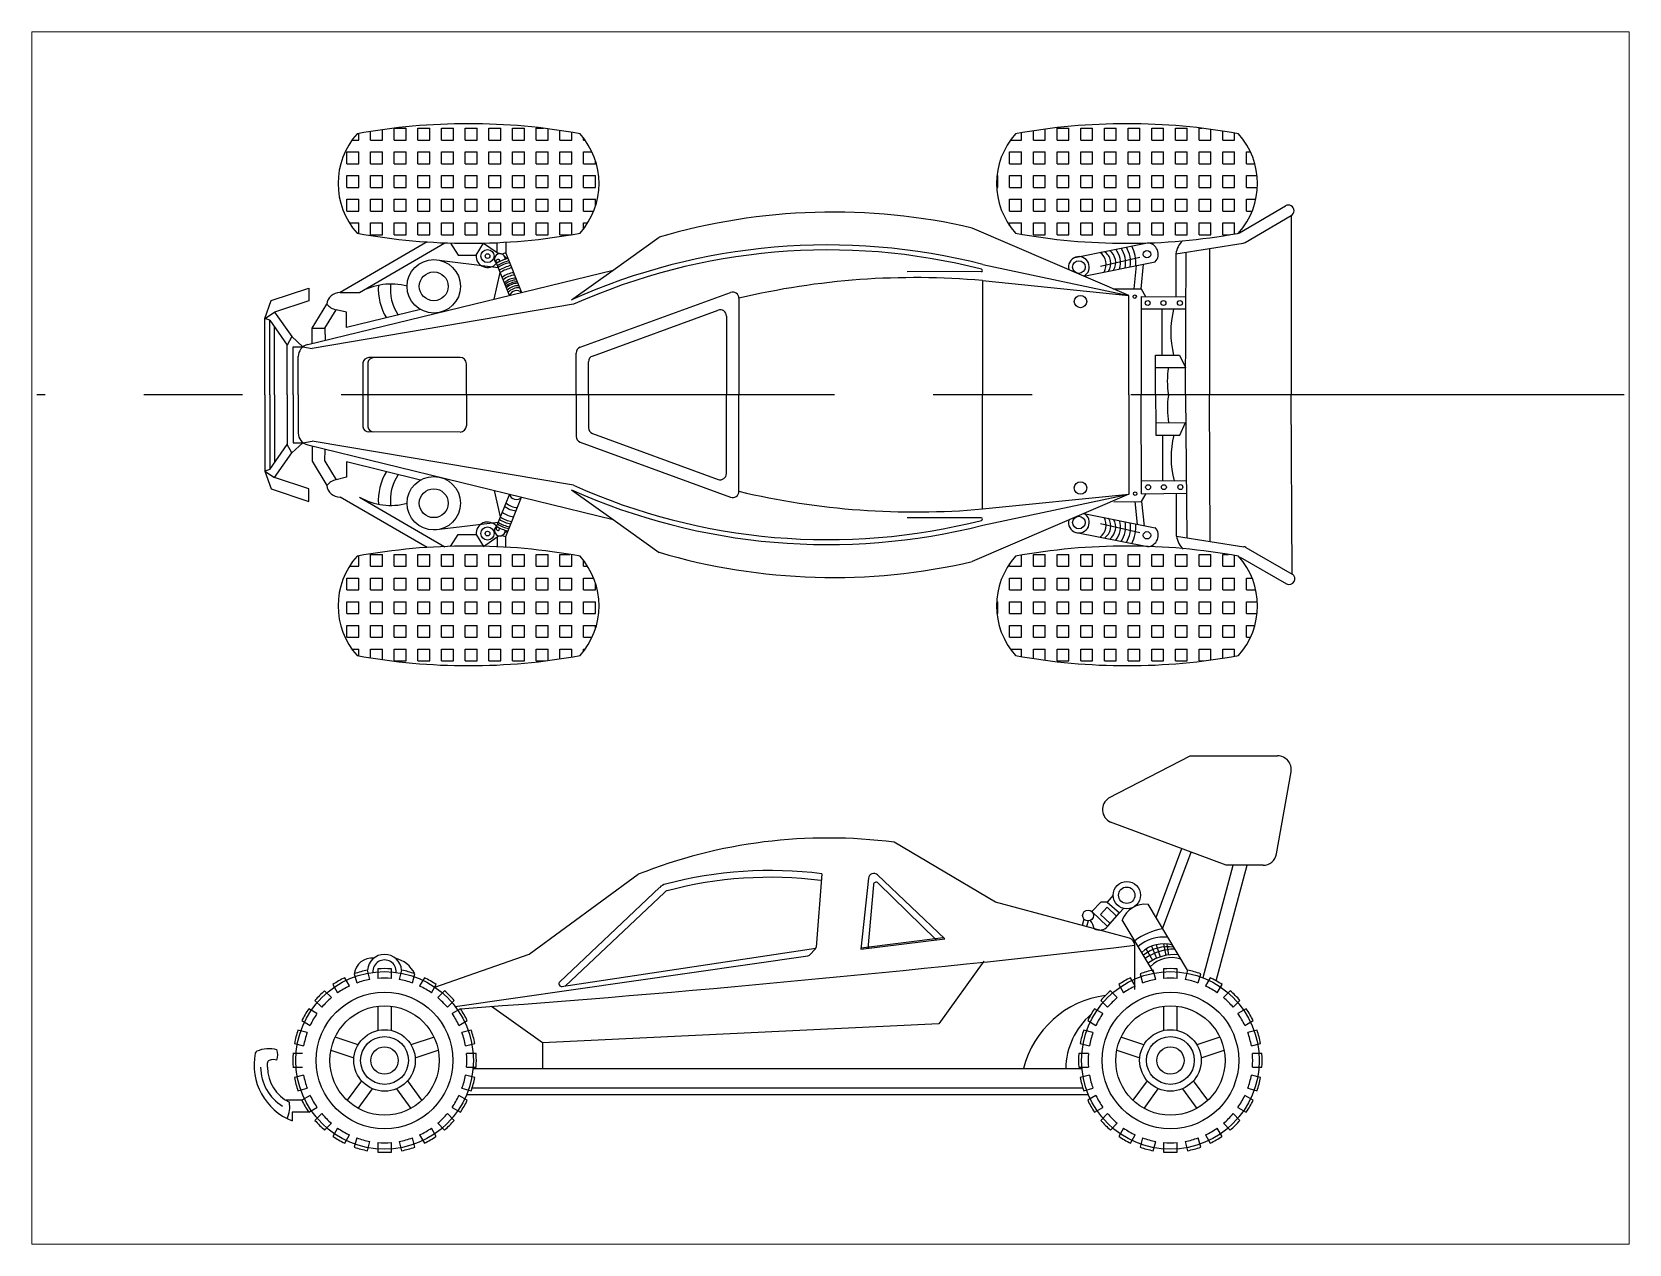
# Paper-space layout 'Layout1' of a CAD drawing. Header units: millimetres. Extents: x 0 to 257, y 0 to 195.
# The model-space entities are those that its viewports show. They can reach past a viewport. Long polylines and large blocks are cut down to what shows.
import ezdxf

# ---------------------------------------------------------------- set-up
doc = ezdxf.new("R2010")
doc.units = ezdxf.units.MM
doc.linetypes.add('CENTER', pattern=[50.8, 31.75, -6.35, 6.35, -6.35])

# ---------------------------------------------------------------- blocks, each defined once
blk = doc.blocks.new('*U1')
for p, q in [((-2.75, 1.925), (-2.75, -1.925)), ((2.75, -1.925), (2.75, 1.925))]:
    blk.add_line(p, q)
blk = doc.blocks.new('*U2')
at = {"color": 0, "linetype": 'ByBlock', "lineweight": -2, "transparency": 16777216}
blk.add_blockref('*U1', (1218.35, 660.35), dxfattribs=at)
for p, rotation in [((1200.89, 655.67), 29.99999999999998), ((1209.31, 659.16), 15), ((1227.39, 659.16), 345.0000000000001), ((1235.82, 655.67), 330.0000000000001), ((1193.66, 650.12), 45.00000000000001), ((1243.05, 650.12), 315), ((1188.11, 642.89), 59.99999999999999), ((1248.6, 642.89), 300.0000000000001), ((1184.62, 634.46), 75.00000000000001), ((1252.09, 634.46), 285), ((1183.43, 625.42), 90), ((1253.28, 625.42), 270), ((1184.62, 616.39), 105), ((1252.09, 616.39), 255), ((1188.11, 607.96), 120), ((1248.6, 607.96), 240), ((1193.66, 600.73), 135), ((1200.89, 595.18), 150), ((1235.82, 595.18), 209.9999999999999), ((1243.05, 600.73), 225), ((1209.31, 591.69), 165), ((1218.35, 590.5), 180), ((1227.39, 591.69), 194.9999999999999)]:
    blk.add_blockref('*U1', p, dxfattribs=dict(at, rotation=rotation))
blk = doc.blocks.new('*U3')
for p, q in [((-2.75, 4.88), (-2.75, -4.88)), ((2.75, -4.88), (2.75, 4.88))]:
    blk.add_line(p, q)
blk = doc.blocks.new('*U4')
at = {"color": 0, "linetype": 'ByBlock', "lineweight": -2, "transparency": 16777216}
blk.add_blockref('*U3', (1218.35, 642.37), dxfattribs=at)
for p, rotation in [((1202.24, 630.66), 72), ((1234.47, 630.66), 288), ((1208.39, 611.71), 144), ((1228.31, 611.71), 216)]:
    blk.add_blockref('*U3', p, dxfattribs=dict(at, rotation=rotation))
blk = doc.blocks.new('*U5')
for p, q in [((-2.75, 1.925), (-2.75, -1.925)), ((2.75, -1.925), (2.75, 1.925))]:
    blk.add_line(p, q)
blk = doc.blocks.new('*U6')
at = {"color": 0, "linetype": 'ByBlock', "lineweight": -2, "transparency": 16777216}
blk.add_blockref('*U5', (1218.35, 660.35), dxfattribs=at)
for p, rotation in [((1200.89, 655.67), 29.99999999999998), ((1209.31, 659.16), 15), ((1227.39, 659.16), 345.0000000000001), ((1235.82, 655.67), 330.0000000000001), ((1193.66, 650.12), 45.00000000000001), ((1243.05, 650.12), 315), ((1188.11, 642.89), 59.99999999999999), ((1248.6, 642.89), 300.0000000000001), ((1184.62, 634.46), 75.00000000000001), ((1252.09, 634.46), 285), ((1183.43, 625.42), 90), ((1253.28, 625.42), 270), ((1184.62, 616.39), 105), ((1252.09, 616.39), 255), ((1188.11, 607.96), 120), ((1248.6, 607.96), 240), ((1193.66, 600.73), 135), ((1200.89, 595.18), 150), ((1235.82, 595.18), 209.9999999999999), ((1243.05, 600.73), 225), ((1209.31, 591.69), 165), ((1218.35, 590.5), 180), ((1227.39, 591.69), 194.9999999999999)]:
    blk.add_blockref('*U5', p, dxfattribs=dict(at, rotation=rotation))
blk = doc.blocks.new('*U7')
for p, q in [((-2.75, 4.88), (-2.75, -4.88)), ((2.75, -4.88), (2.75, 4.88))]:
    blk.add_line(p, q)
blk = doc.blocks.new('*U8')
at = {"color": 0, "linetype": 'ByBlock', "lineweight": -2, "transparency": 16777216}
blk.add_blockref('*U7', (1218.35, 642.37), dxfattribs=at)
for p, rotation in [((1202.24, 630.66), 72), ((1234.47, 630.66), 288), ((1208.39, 611.71), 144), ((1228.31, 611.71), 216)]:
    blk.add_blockref('*U7', p, dxfattribs=dict(at, rotation=rotation))

msp = doc.modelspace()

# ---------------------------------------------------------------- hatches: boundary and pattern name
h = msp.add_hatch()
h.set_pattern_fill('SQUARE', color=256, scale=1.5)
h.paths.add_polyline_path([(1177.96, 1078.86, 0.090455), (1088.23, 1078.86, 0.381966), (1088.23, 1038.86, 0.090455), (1177.96, 1038.86, 0.381966)])
h.paths.add_polyline_path([(912.96, 1078.86, 0.090455), (823.23, 1078.86, 0.381966), (823.23, 1038.86, 0.090455), (912.96, 1038.86, 0.381966)])
h.paths.add_polyline_path([(912.96, 908.93, 0.090455), (823.23, 908.93, 0.381966), (823.23, 868.93, 0.090455), (912.96, 868.93, 0.381966)])
h.paths.add_polyline_path([(1177.96, 908.93, 0.090455), (1088.23, 908.93, 0.381966), (1088.23, 868.93, 0.090455), (1177.96, 868.93, 0.381966)])

# ---------------------------------------------------------------- linework, layer by layer
for p, q in [((1178.33, 1039.08), (1196.91, 1049.86)), ((1180.62, 1035.19), (1199.17, 1045.96)), ((1199.17, 1045.96), (1199.17, 973.86)), ((851.44, 1035.36), (816.41, 1014.99)), ((824.23, 1014.99), (858.61, 1034.98)), ((860.8, 1034.91), (863.94, 1030.08)), ((871.13, 1030.08), (874.12, 1034.87)), ((874.12, 1034.87), (879.67, 1031.05)), ((879.67, 1031.05), (879.67, 1035.07)), ((883.03, 1035.25), (883.04, 1030.9)), ((926.29, 1024.04), (944.8, 1037.26)), ((1133.75, 1013.86), (1070.8, 1040.95)), ((1112.04, 1029.1), (1141.27, 1034.93)), ((1152.78, 1030.58), (1179.76, 1034.89)), ((863.94, 1030.08), (871.13, 1030.08)), ((883.04, 1030.9), (889.44, 1015.05)), ((1122.45, 1025.67), (1138.25, 1029.25)), ((1152.78, 1030.58), (1152.78, 1013.29)), ((1156.58, 973.86), (1156.82, 1031.22)), ((1166.27, 1032.73), (1166.27, 973.86)), ((803.37, 994.06), (926.29, 1024.04)), ((854.09, 1028.23), (879.99, 1025.11)), ((878.4, 1012.36), (880.83, 1023.01)), ((884.53, 1013.86), (879.31, 1026.78)), ((909.54, 1012.09), (926.29, 1024.04)), ((1074.41, 1023.4), (1044.57, 1023.31)), ((1075.02, 1026.32), (1133.75, 1013.86)), ((1115.76, 1021.6), (1144.46, 1027.33)), ((1135.96, 1016.53), (1136.87, 1025.81)), ((1138.74, 1016.53), (1139.7, 1026.38)), ((788.61, 1011.75), (803.78, 1016.78)), ((803.78, 1016.78), (803.78, 1011.68)), ((1074.9, 1019.8), (1074.9, 973.86)), ((1074.9, 1019.8), (1133.75, 1013.86)), ((1127.53, 1016.53), (1138.74, 1016.53)), ((1138.74, 1016.53), (1140.58, 1013.35)), ((786.05, 1004.57), (788.61, 1011.75)), ((803.78, 1011.68), (790.05, 1007.13)), ((805.11, 1000.62), (811.02, 1010.34)), ((910.35, 1010.26), (805.11, 992.5)), ((816.41, 1014.99), (824.23, 1014.99)), ((913.02, 992.96), (973.52, 1015.03)), ((976.88, 1012.68), (976.88, 973.86)), ((1133.84, 973.86), (1133.75, 1013.86)), ((1138.72, 1013.36), (1138.72, 973.86)), ((1138.72, 1013.36), (1156.75, 1013.28)), ((786.05, 1004.57), (790.05, 1007.13)), ((786.05, 973.86), (786.05, 1004.57)), ((788.05, 1003.86), (786.05, 1004.57)), ((788.05, 973.86), (788.05, 1003.86)), ((788.05, 1003.86), (795.05, 993.86)), ((790.05, 1007.13), (796.98, 997.24)), ((810.24, 1000.62), (814.76, 1008.06)), ((818.97, 1007.06), (814.76, 1008.06)), ((848.77, 1008.15), (818.97, 1000.88)), ((818.97, 1000.88), (818.97, 1007.06)), ((918.02, 989.46), (968.52, 1007.88)), ((971.88, 1005.54), (971.88, 973.86)), ((1156.73, 1008.28), (1138.72, 1008.28)), ((1147.22, 989.86), (1147.22, 1008.28)), ((790.05, 973.86), (790.05, 1001)), ((796.98, 997.24), (795.05, 993.86)), ((801.46, 993.13), (796.98, 997.24)), ((805.11, 994.48), (805.11, 1000.62)), ((805.11, 1000.62), (810.24, 1000.62)), ((810.24, 1000.62), (810.32, 995.75)), ((795.05, 973.86), (795.05, 993.86)), ((797.55, 973.86), (797.55, 993.13)), ((797.55, 993.13), (801.46, 993.13)), ((801.46, 993.13), (805.11, 992.5)), ((911.37, 973.86), (911.37, 990.61)), ((1144.6, 984.86), (1144.6, 989.86)), ((1144.6, 989.86), (1154.21, 989.86)), ((1154.21, 989.86), (1156.63, 984.86)), ((799.55, 973.86), (799.55, 989.2)), ((825.49, 986.76), (825.49, 960.95)), ((827.54, 986.8), (827.54, 960.91)), ((864.7, 988.86), (827.94, 988.8)), ((867.2, 973.86), (867.2, 986.36)), ((916.37, 973.86), (916.37, 987.11)), ((1144.6, 973.86), (1144.6, 984.86)), ((1144.6, 984.86), (1156.63, 984.86)), ((786.05, 973.86), (786.05, 943.15)), ((788.05, 973.86), (788.05, 943.86)), ((790.05, 973.86), (790.05, 946.71)), ((795.05, 973.86), (795.05, 953.86)), ((797.55, 973.86), (797.55, 954.59)), ((799.55, 973.86), (799.55, 958.52)), ((867.2, 973.86), (867.2, 961.36)), ((911.37, 973.86), (911.37, 957.11)), ((916.37, 973.86), (916.37, 960.61)), ((971.88, 942.18), (971.88, 973.86)), ((976.88, 935.03), (976.88, 973.86)), ((1074.9, 927.92), (1074.9, 973.86)), ((1133.84, 973.86), (1133.75, 933.86)), ((1138.91, 934.07), (1138.72, 973.57)), ((1144.6, 973.59), (1144.65, 962.59)), ((1156.58, 973.65), (1157.1, 916.29)), ((1166.55, 914.83), (1166.27, 973.7)), ((1199.52, 901.75), (1199.17, 973.86)), ((864.7, 958.86), (827.94, 958.92)), ((918.02, 958.26), (968.52, 939.83)), ((1144.65, 962.59), (1156.68, 962.65)), ((1144.65, 962.59), (1144.67, 957.59)), ((1154.29, 957.64), (1156.68, 962.65)), ((788.05, 943.86), (795.05, 953.86)), ((796.98, 950.48), (795.05, 953.86)), ((801.46, 954.59), (796.98, 950.48)), ((797.55, 954.59), (801.46, 954.59)), ((801.46, 954.59), (805.11, 955.21)), ((803.37, 953.66), (926.29, 923.67)), ((910.35, 937.45), (805.11, 955.21)), ((805.11, 953.23), (805.11, 947.1)), ((810.24, 947.1), (810.32, 951.96)), ((913.02, 954.76), (973.52, 932.68)), ((1144.67, 957.59), (1154.29, 957.64)), ((1147.3, 957.61), (1147.38, 939.19)), ((790.05, 940.58), (796.98, 950.48)), ((805.11, 947.1), (811.02, 937.38)), ((810.24, 947.1), (814.76, 939.66)), ((848.77, 939.56), (818.97, 946.83)), ((818.97, 946.83), (818.97, 940.66)), ((788.05, 943.86), (786.05, 943.15)), ((786.05, 943.15), (788.61, 935.96)), ((786.05, 943.15), (790.05, 940.58)), ((803.78, 936.03), (790.05, 940.58)), ((818.97, 940.66), (814.76, 939.66)), ((1156.89, 939.23), (1138.89, 939.15)), ((788.61, 935.96), (803.78, 930.94)), ((803.78, 930.94), (803.78, 936.03)), ((851.44, 912.36), (816.41, 932.72)), ((824.23, 932.72), (858.61, 912.74)), ((878.4, 935.35), (880.83, 924.7)), ((884.53, 933.86), (879.31, 920.93)), ((883.04, 916.81), (889.44, 932.66)), ((909.54, 935.63), (926.29, 923.67)), ((1133.75, 933.86), (1070.8, 906.77)), ((1074.9, 927.92), (1133.75, 933.86)), ((1075.02, 921.39), (1133.75, 933.86)), ((1138.91, 934.07), (1156.94, 934.23)), ((1138.94, 930.89), (1140.77, 934.09)), ((1153.05, 916.92), (1152.97, 934.2)), ((1115.76, 926.11), (1144.46, 920.39)), ((1127.74, 930.84), (1138.94, 930.89)), ((1136.16, 930.88), (1137.12, 921.6)), ((1138.94, 930.89), (1139.96, 921.05)), ((854.09, 919.48), (879.99, 922.6)), ((926.29, 923.67), (944.8, 910.46)), ((1074.41, 924.32), (1044.57, 924.41)), ((1122.45, 922.05), (1138.25, 918.47)), ((860.8, 912.81), (863.94, 917.64)), ((863.94, 917.64), (871.13, 917.64)), ((871.13, 917.64), (874.12, 912.84)), ((874.12, 912.84), (879.67, 916.66)), ((879.67, 916.66), (879.67, 912.65)), ((883.03, 912.47), (883.04, 916.81)), ((1112.04, 918.61), (1141.27, 912.78)), ((1153.05, 916.92), (1180.05, 912.74)), ((1178.65, 908.54), (1197.27, 897.85)), ((1180.92, 912.43), (1199.52, 901.75)), ((1125.8, 811.64), (1158.45, 828.58)), ((1158.45, 828.58), (1193.67, 828.58)), ((1193.27, 789.13), (1199.09, 822.13)), ((1173.04, 784.58), (1126.49, 801.94)), ((1080.09, 769.74), (1039.4, 793.8)), ((1144.75, 763.48), (1155.11, 791.27)), ((1147.42, 759.04), (1158.91, 789.85)), ((1163.7, 739.46), (1175.79, 784.58)), ((1169.01, 738.04), (1181.48, 784.58)), ((1187.85, 784.58), (1173.04, 784.58)), ((892.54, 748.73), (936.32, 780.92)), ((1010.25, 781.16), (1007.99, 751.61)), ((1029.02, 779.32), (1025.98, 750.74)), ((1059.75, 754.94), (1032.72, 780.68)), ((904.8, 737.67), (945, 775.67)), ((906.98, 735.94), (946.89, 773.67)), ((1031.02, 776.74), (1028.78, 751.09)), ((1056.22, 754.51), (1032.87, 777.42)), ((1127.48, 772.51), (1125.09, 769.77)), ((1134.13, 755.18), (1080.09, 769.74)), ((1122.55, 769.77), (1118.92, 765.97)), ((1118.92, 765.97), (1125.26, 759.93)), ((1122.4, 764.78), (1125.15, 767.66)), ((1125.09, 769.77), (1122.55, 769.77)), ((1125.09, 769.77), (1130.09, 765.39)), ((1125.15, 767.66), (1128.9, 764.08)), ((1125.26, 759.93), (1130.04, 765.39)), ((1130.09, 765.39), (1131.65, 767.17)), ((1157.42, 742.34), (1141.54, 768.85)), ((1115.74, 762.94), (1115.04, 760.33)), ((1117.43, 762.15), (1116.81, 759.85)), ((1126.27, 761.08), (1122.4, 764.78)), ((1143.97, 741.18), (1131.13, 762.61)), ((1025.98, 750.74), (1059.75, 754.94)), ((1026.04, 751.33), (1059.15, 755.51)), ((1136.16, 734.57), (1136.16, 752.53)), ((1144.79, 752.58), (1146.43, 747.69)), ((1147.81, 752.93), (1148.7, 748.28)), ((1149.15, 752.86), (1149.73, 748.45)), ((854.49, 735.53), (892.54, 748.73)), ((862.66, 727.78), (1004.63, 748.09)), ((905.56, 735.77), (1007.91, 751.27)), ((1005.29, 748.42), (1007.69, 750.93)), ((1075.4, 746), (1057.37, 720.7)), ((1140.78, 750.87), (1143.34, 746.32)), ((1142.89, 751.97), (1144.99, 747.14)), ((897.88, 713.17), (877.34, 727.72)), ((1057.37, 720.7), (897.88, 713.17)), ((897.88, 713.17), (897.88, 702.74)), ((787.16, 703.28), (787.16, 705.04)), ((869.88, 702.74), (1114.94, 702.74)), ((869.56, 695.03), (1115.26, 695.03)), ((801, 689.99), (794.63, 689.99)), ((867.29, 692.28), (1117.54, 692.28)), ((803.75, 685.23), (797.06, 685.23)), ((797.06, 685.23), (797.06, 681.71))]:
    msp.add_line(p, q)
at = {"linetype": 'CENTER'}
msp.add_line((1333.15, 973.86), (694.36, 973.86), dxfattribs=at)
for centre, radius in [((875.72, 1029.68), 2.63), ((875.72, 1029.68), 0.945), ((1141.12, 1030.4), 1.48), ((854.09, 1017.49), 10.74), ((854.09, 1017.49), 5.81), ((1113.7, 1025.25), 2.54), ((1114.36, 1011.36), 2.5), ((1136.19, 1013.36), 0.7), ((1141.4, 1010.78), 1), ((1147.73, 1010.78), 1), ((1154.37, 1010.78), 1), ((854.09, 930.23), 10.74), ((1114.36, 936.36), 2.5), ((854.09, 930.23), 5.81), ((1136.38, 934.06), 0.7), ((1141.57, 936.66), 1), ((1147.91, 936.69), 1), ((1154.55, 936.72), 1), ((875.72, 918.04), 2.63), ((1113.7, 922.46), 2.54), ((875.72, 918.04), 0.945), ((1141.12, 917.32), 1.48), ((1132.98, 772.51), 5.5), ((1132.98, 772.51), 3.3), ((1117.43, 764.35), 2.2), ((834.29, 706.03), 35.75), ((1150.54, 706.03), 35.75), ((834.29, 706.03), 27.5), ((1150.54, 706.03), 27.5), ((834.29, 706.03), 22), ((1150.54, 706.03), 22), ((834.29, 706.03), 12.38), ((834.29, 706.03), 9.62), ((1150.54, 706.03), 12.38), ((1150.54, 706.03), 9.62), ((834.29, 706.03), 5.5), ((1150.54, 706.03), 5.5)]:
    msp.add_circle(centre, radius)
for centre, radius, start, end in [((868.09, 832.92), 250, 79.6627, 100.3373), ((1133.09, 832.92), 250, 79.6627, 100.3373), ((845.59, 1058.86), 30, 138.18969, 221.81031), ((890.59, 1058.86), 30, 318.18969, 41.81031), ((1110.59, 1058.86), 30, 138.18969, 221.81031), ((1155.59, 1058.86), 30, 318.18969, 401.81031), ((1198.04, 1047.91), 2.25, 300.13651, 120.13651), ((1014.8, 800.16), 247.21, 76.90731, 106.44893), ((868.09, 1284.8), 250, 259.6627, 280.3373), ((1133.09, 1284.8), 250, 259.6627, 280.23654), ((1141.12, 1030.4), 4.54, 317.38007, 88.06588), ((1160.98, 1029.7), 8.25, 132.30016, 173.89577), ((1177.08, 1041.24), 2.5, 280.23654, 300.13651), ((1179.37, 1037.35), 2.5, 279.07609, 300.13651), ((875.72, 1029.68), 4.61, 175.01639, 321.07744), ((880.69, 1028.47), 2.18, 357.18355, 230.8071), ((887.55, 1013.06), 16, 102.99442, 120.97302), ((881.35, 1034.03), 3.42, 240.46747, 299.53253), ((885.27, 1032.35), 3.92, 227.92296, 250.34645), ((1012.72, 781.57), 252.56, 75.71906, 114.11447), ((1012.72, 781.57), 250.56, 75.71906, 114.11447), ((1113.7, 1025.25), 4.19, 299.39875, 194.03155), ((1118.63, 1026.3), 6.04, 329.2885, 53.27413), ((1120.85, 1026.74), 5.71, 326.24719, 56.31544), ((1122.45, 1027.06), 6.08, 329.64778, 52.91485), ((1122.45, 1027.06), 8.08, 341.28132, 41.28132), ((1122.45, 1027.06), 10.08, 347.65101, 34.91162), ((1122.45, 1027.06), 12.08, 351.73962, 30.82301), ((1122.08, 1026.98), 14.58, 355.18332, 27.37931), ((887.55, 1013.06), 15, 102.38965, 121.57779), ((886.7, 1015.16), 12, 99.95902, 124.00842), ((886.7, 1015.16), 12, 99.95902, 124.00842), ((887.55, 1013.06), 13, 100.89623, 123.07121), ((887.55, 1013.06), 12, 99.95902, 124.00842), ((887.55, 1013.06), 10, 97.50621, 126.46123), ((887.55, 1013.06), 9, 95.8561, 128.11134), ((1074.4, 1023.9), 0.5, 270.17265, 75.71906), ((836.73, 993.75), 24.65, 74.42468, 120.46125), ((854.69, 1016.54), 22.92, 176.59757, 210.82265), ((855, 1016.26), 18.39, 173.34059, 214.07963), ((887.32, 1013.83), 7, 91.05889, 132.90855), ((887.55, 1013.06), 7, 91.05889, 132.90855), ((887.83, 1012.33), 7, 91.05889, 132.90855), ((888.07, 1011.74), 7, 91.05889, 132.90855), ((888.05, 1011.76), 6, 87.3594, 136.60804), ((888.4, 1010.96), 6, 87.3594, 136.60804), ((887.45, 1012.55), 3.2, 51.55061, 155.86961), ((1047.8, 714.48), 306.52, 84.92694, 103.37826), ((816.36, 1009.59), 5.4, 89.46899, 172.1058), ((816.41, 1014.99), 7.13, 220.78739, 256.61538), ((974.38, 1012.68), 2.5, 0, 110.04603), ((969.38, 1005.54), 2.5, 0, 110.04603), ((1187.12, 999.07), 36.45, 165.3642, 194.6358), ((804.55, 989.2), 5, 103.71011, 180), ((913.87, 990.61), 2.5, 110.04603, 180), ((827.95, 986.3), 2.5, 90.09298, 169.325), ((829.99, 986.3), 2.5, 90.09298, 168.4403), ((864.7, 986.36), 2.5, 0, 90), ((918.87, 987.11), 2.5, 110.04603, 180), ((1185, 979.36), 35.7, 171.13861, 188.86139), ((1185.03, 968.29), 35.7, 171.41495, 189.13773), ((804.55, 958.52), 5, 180, 256.28989), ((827.95, 961.42), 2.5, 190.675, 269.90702), ((829.99, 961.41), 2.5, 191.5597, 269.90702), ((864.7, 961.36), 2.5, 270, 0), ((918.87, 960.61), 2.5, 180, 249.95397), ((913.87, 957.11), 2.5, 180, 249.95397), ((1187.24, 948.59), 36.45, 165.64054, 194.91214), ((816.41, 932.72), 7.13, 103.38462, 139.21261), ((854.69, 931.18), 22.92, 149.17735, 183.40243), ((855, 931.45), 18.39, 145.92037, 186.65941), ((969.38, 942.18), 2.5, 249.95397, 0), ((816.36, 938.12), 5.4, 187.8942, 270.53101), ((836.73, 953.97), 24.65, 239.53875, 285.57532), ((887.32, 934.64), 2.9, 195.68152, 316.89826), ((1012.72, 1166.14), 252.56, 245.88553, 284.28094), ((1012.72, 1166.14), 250.56, 245.88553, 284.28094), ((974.38, 935.03), 2.5, 249.95397, 0), ((1047.8, 1233.23), 306.52, 256.62174, 275.07306), ((887.55, 934.65), 10, 233.53877, 262.49379), ((888.14, 936.13), 9.02, 231.9342, 264.09836), ((887.83, 935.37), 6.88, 226.71853, 269.31403), ((1113.7, 922.46), 4.19, 165.96845, 60.60125), ((875.72, 918.04), 4.61, 38.92256, 184.98361), ((880.69, 919.24), 2.18, 129.1929, 2.81645), ((887.55, 934.65), 16, 239.02698, 257.00558), ((887.55, 934.65), 15, 238.42221, 257.61035), ((886.7, 932.55), 12, 235.99158, 260.04098), ((886.7, 932.55), 12, 235.99158, 260.04098), ((887.55, 934.65), 13, 236.92879, 259.10377), ((887.55, 934.65), 12, 235.99158, 260.04098), ((1074.4, 923.82), 0.5, 284.28094, 89.82735), ((1118.63, 921.42), 6.04, 306.72587, 30.7115), ((1120.85, 920.98), 5.71, 303.68456, 33.75281), ((1122.45, 920.66), 6.08, 307.08515, 30.35222), ((1122.45, 920.66), 8.08, 318.71868, 18.71868), ((1122.45, 920.66), 10.08, 325.08838, 12.34899), ((1122.45, 920.66), 12.08, 329.17699, 8.26038), ((1122.08, 920.73), 14.58, 332.62069, 4.81668), ((1141.12, 917.32), 4.54, 271.93412, 42.61993), ((868.09, 662.99), 250, 79.6627, 100.3373), ((881.35, 913.69), 3.42, 60.46747, 119.53253), ((885.27, 915.37), 3.92, 109.65355, 132.07704), ((1133.09, 662.99), 250, 79.6627, 100.3373), ((1161.25, 917.83), 8.25, 186.38057, 227.97618), ((1179.67, 910.27), 2.5, 60.13984, 81.20025), ((845.59, 888.93), 30, 138.18969, 221.81031), ((890.59, 888.93), 30, 318.18969, 41.81031), ((1014.8, 1147.56), 247.21, 253.55107, 283.09269), ((1110.59, 888.93), 30, 138.18969, 221.81031), ((1155.59, 888.93), 30, 318.18969, 41.81031), ((1198.4, 899.8), 2.25, 240.13984, 60.13984), ((868.09, 1114.88), 250, 259.6627, 280.3373), ((1133.09, 1114.88), 250, 259.6627, 280.3373), ((1193.67, 823.08), 5.5, 350, 90), ((1128.71, 806.97), 5.5, 121.9888, 246.17165), ((1012.69, 588.6), 206.93, 82.58423, 111.6604), ((1187.85, 790.08), 5.5, 270, 350), ((989.51, 617.65), 164.81, 82.77394, 104.81478), ((989.51, 617.65), 162.06, 82.77394, 104.81478), ((1031.2, 779.09), 2.2, 46.39511, 173.92778), ((1032.11, 776.62), 1.1, 46.39511, 173.92778), ((948.78, 771.67), 5.5, 104.81478, 133.38744), ((948.78, 771.67), 2.75, 104.81478, 133.38744), ((1140.42, 758.91), 9.99, 83.53341, 158.30693), ((1112.05, 757.45), 7.98, 11.4035, 37.91675), ((1122.01, 762.77), 4.31, 240.22123, 318.7853), ((1152.87, 730.8), 28.76, 100.94093, 125.52549), ((408.73, 7033.68), 6323.31, 274.136272, 276.605902), ((1133.41, 752.53), 2.75, 0, 74.92158), ((1147.81, 739.89), 15.79, 83.93283, 130.53194), ((1147.81, 739.89), 13.04, 74.1589, 132.58466), ((829.25, 740.03), 7.22, 83.95782, 172.94659), ((834.29, 741.78), 6.9, 4.62045, 175.37955), ((834.29, 741.78), 4.7, 356.22808, 183.77192), ((835.4, 735.08), 12.53, 27.79926, 75.29572), ((1004.5, 749.18), 1.1, 277.09073, 316.36377), ((1006.89, 751.69), 1.1, 316.36377, 355.6368), ((1149.54, 735.84), 15.94, 81.62629, 128.28459), ((1152.04, 730.91), 19.89, 89.09553, 125.67409), ((1152.04, 730.91), 19.89, 89.09553, 125.67409), ((1152.04, 730.91), 17.69, 84.55722, 125.67409), ((1150.94, 735.92), 11.52, 70.67071, 137.47317), ((834.29, 706.03), 36.95, 115.73211, 124.26789), ((834.29, 706.03), 36.95, 100.73211, 109.26789), ((834.29, 706.03), 36.95, 85.73211, 94.26789), ((834.29, 706.03), 36.95, 70.73211, 79.26789), ((834.29, 706.03), 36.95, 55.73211, 64.26789), ((1150.54, 706.03), 36.95, 115.73211, 124.26789), ((1150.54, 706.03), 36.95, 100.73211, 109.26789), ((1150.54, 706.03), 36.95, 85.73211, 94.26789), ((1150.54, 706.03), 36.95, 70.73211, 79.26789), ((1150.54, 706.03), 36.95, 55.73211, 64.26789), ((834.29, 706.03), 36.95, 130.73211, 139.26789), ((834.29, 706.03), 33.11, 115.23636, 124.76364), ((834.29, 706.03), 33.11, 100.23636, 109.76364), ((834.29, 706.03), 33.11, 85.23636, 94.76364), ((834.29, 706.03), 33.11, 70.23636, 79.76364), ((834.29, 706.03), 33.11, 55.23636, 64.76364), ((834.29, 706.03), 36.95, 40.73211, 49.26789), ((905.56, 736.87), 1.1, 133.38744, 277.09073), ((1150.54, 706.03), 36.95, 130.73211, 139.26789), ((1150.54, 706.03), 33.11, 115.23636, 124.76364), ((1150.54, 706.03), 33.11, 100.23636, 109.76364), ((1150.54, 706.03), 33.11, 85.23636, 94.76364), ((1150.54, 706.03), 33.11, 70.23636, 79.76364), ((1150.54, 706.03), 33.11, 55.23636, 64.76364), ((1150.54, 706.03), 36.95, 40.73211, 49.26789), ((834.29, 706.03), 36.95, 145.73211, 154.26789), ((834.29, 706.03), 33.11, 130.23636, 139.76364), ((834.29, 706.03), 33.11, 40.23636, 49.76364), ((834.29, 706.03), 36.95, 25.73211, 34.26789), ((1129.48, 693.29), 39.21, 97.43232, 166.04625), ((1150.54, 706.03), 36.95, 145.73211, 154.26789), ((1150.54, 706.03), 33.11, 130.23636, 139.76364), ((1150.54, 706.03), 33.11, 40.23636, 49.76364), ((1150.54, 706.03), 36.95, 25.73211, 34.26789), ((834.29, 706.03), 33.11, 145.23636, 154.76364), ((834.29, 706.03), 33.11, 25.23636, 34.76364), ((1138.05, 702.19), 29.65, 131.15578, 178.92823), ((1150.54, 706.03), 33.11, 145.23636, 154.76364), ((1150.54, 706.03), 33.11, 25.23636, 34.76364), ((834.29, 706.03), 36.95, 160.73211, 169.26789), ((834.29, 706.03), 33.11, 160.23636, 169.76364), ((834.29, 706.03), 33.11, 10.23636, 19.76364), ((834.29, 706.03), 36.95, 10.73211, 19.26789), ((1150.54, 706.03), 36.95, 160.73211, 169.26789), ((1150.54, 706.03), 33.11, 160.23636, 169.76364), ((1150.54, 706.03), 33.11, 10.23636, 19.76364), ((1150.54, 706.03), 36.95, 10.73211, 19.26789), ((806.08, 704.3), 24.32, 169.06504, 248.22749), ((783.28, 708.71), 1.1, 113.39186, 169.06504), ((787.87, 698.08), 12.67, 75.79734, 113.39186), ((785.27, 708.28), 6.08, 339.9053, 20.0947), ((834.29, 706.03), 36.95, 175.73211, 184.26789), ((834.29, 706.03), 33.11, 355.23636, 4.76364), ((834.29, 706.03), 36.95, 355.73211, 4.26789), ((1150.54, 706.03), 36.95, 175.73211, 184.26789), ((1150.54, 706.03), 33.11, 175.23636, 184.76364), ((1150.54, 706.03), 33.11, 355.23636, 4.76364), ((1150.54, 706.03), 36.95, 355.73211, 4.26789), ((802.86, 703.4), 18.45, 180.4221, 238.64895), ((788.26, 705.04), 1.1, 109.75048, 180), ((802.98, 703.43), 15.82, 180.53434, 243.73439), ((789.62, 701.24), 5.13, 74.60533, 109.75048), ((834.29, 706.03), 36.95, 190.73211, 199.26789), ((834.29, 706.03), 33.11, 190.23636, 199.76364), ((834.29, 706.03), 33.11, 340.23636, 349.76364), ((834.29, 706.03), 36.95, 340.73211, 349.26789), ((1150.54, 706.03), 36.95, 190.73211, 199.26789), ((1150.54, 706.03), 33.11, 190.23636, 199.76364), ((1150.54, 706.03), 33.11, 340.23636, 349.76364), ((1150.54, 706.03), 36.95, 340.73211, 349.26789), ((784.67, 687.42), 11.46, 335.18642, 9.14469), ((834.29, 706.03), 36.95, 205.73211, 214.26789), ((834.29, 706.03), 33.11, 205.23636, 214.76364), ((834.29, 706.03), 33.11, 325.23636, 334.76364), ((834.29, 706.03), 36.95, 325.73211, 334.26789), ((1150.54, 706.03), 36.95, 205.73211, 214.26789), ((1150.54, 706.03), 33.11, 205.23636, 214.76364), ((1150.54, 706.03), 33.11, 325.23636, 334.76364), ((1150.54, 706.03), 36.95, 325.73211, 334.26789), ((834.29, 706.03), 36.95, 220.73211, 229.26789), ((834.29, 706.03), 33.11, 220.23636, 229.76364), ((834.29, 706.03), 33.11, 310.23636, 319.76364), ((834.29, 706.03), 36.95, 310.73211, 319.26789), ((1150.54, 706.03), 36.95, 220.73211, 229.26789), ((1150.54, 706.03), 33.11, 220.23636, 229.76364), ((1150.54, 706.03), 33.11, 310.23636, 319.76364), ((1150.54, 706.03), 36.95, 310.73211, 319.26789), ((834.29, 706.03), 36.95, 235.73211, 244.26789), ((834.29, 706.03), 33.11, 235.23636, 244.76364), ((834.29, 706.03), 33.11, 295.23636, 304.76364), ((834.29, 706.03), 36.95, 295.73211, 304.26789), ((1150.54, 706.03), 36.95, 235.73211, 244.26789), ((1150.54, 706.03), 33.11, 235.23636, 244.76364), ((1150.54, 706.03), 33.11, 295.23636, 304.76364), ((1150.54, 706.03), 36.95, 295.73211, 304.26789), ((834.29, 706.03), 36.95, 250.73211, 259.26789), ((834.29, 706.03), 33.11, 250.23636, 259.76364), ((834.29, 706.03), 33.11, 265.23636, 274.76364), ((834.29, 706.03), 36.95, 265.73211, 274.26789), ((834.29, 706.03), 33.11, 280.23636, 289.76364), ((834.29, 706.03), 36.95, 280.73211, 289.26789), ((1150.54, 706.03), 36.95, 250.73211, 259.26789), ((1150.54, 706.03), 33.11, 250.23636, 259.76364), ((1150.54, 706.03), 33.11, 265.23636, 274.76364), ((1150.54, 706.03), 36.95, 265.73211, 274.26789), ((1150.54, 706.03), 33.11, 280.23636, 289.76364), ((1150.54, 706.03), 36.95, 280.73211, 289.26789)]:
    msp.add_arc(centre, radius, start, end)
msp.add_ellipse((879.83, 1027.75), major_axis=(0.512, 0.544), ratio=0.777536)
at = {"extrusion": (0, 0, -1)}
msp.add_ellipse((879.83, 919.96), major_axis=(0.512, -0.544), ratio=0.777536, dxfattribs=at)

# ---------------------------------------------------------------- block references
for name, p in [('*U6', (-384.07, 80.61)), ('*U2', (-67.82, 80.61)), ('*U8', (-384.07, 80.61)), ('*U4', (-67.82, 80.61))]:
    msp.add_blockref(name, p)

psp = doc.layouts.get("Layout1")

# ---------------------------------------------------------------- viewports
at = {"layer": '0'}
psp.add_viewport(center=(128.5, 97.5), size=(257, 194.9981), view_center_point=(1013.75, 876), view_height=487.6824, dxfattribs=at)

doc.saveas('drawing.dxf')
